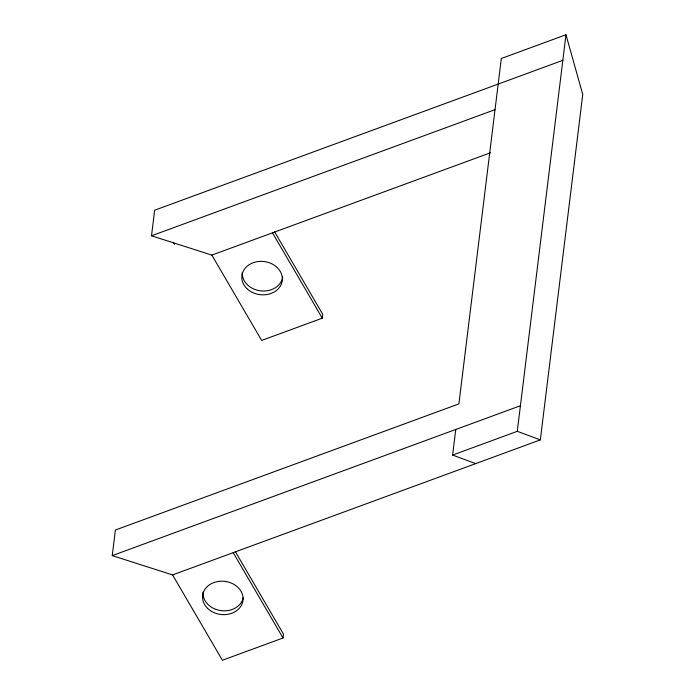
<?xml version="1.0" encoding="UTF-8"?>
<svg xmlns="http://www.w3.org/2000/svg" width="695" height="695" viewBox="0 0 695 695"><rect width="100%" height="100%" fill="white"/><g stroke="black" fill="none" stroke-linecap="round" stroke-linejoin="round"><path stroke-width="1.04" d="M112.242 555.618L115.387 530.033L458.9 403.891L501.312 58.493L565.973 34.75L582.757 94.468L540.345 439.874L172.586 574.913L112.242 555.618L520.425 405.732M490.496 152.778L211.853 255.1L151.51 235.796L154.655 210.211L562.828 60.335M172.586 574.913L222.391 660.25L283.013 637.993L283.482 634.153L235.318 551.63M211.853 255.1L261.659 340.437L322.28 318.171L322.749 314.34L274.586 231.809M475.684 463.617L452.619 455.069L455.764 429.475M452.619 455.069L517.28 431.317L565.973 34.75M151.51 235.796L495.031 109.662M517.28 431.317L540.345 439.874M272.475 232.834L322.28 318.171M173.498 242.503L174.575 244.353M233.199 552.655L283.013 637.993M243.267 597.7A20.329 16.689 7 0 1 220.906 610.601A20.329 16.689 7 0 1 203.053 592.183M282.691 277.027A20.329 16.689 7 0 1 260.703 290.849A20.329 16.689 7 0 1 242.32 272.37M207.57 608.342A20.329 16.689 7 0 0 242.016 604.059A20.329 16.689 7 0 0 218.864 581.35A20.329 16.689 7 0 0 207.57 608.342M246.838 288.529A20.329 16.689 7 0 0 281.284 284.238A20.329 16.689 7 0 0 258.132 261.537A20.329 16.689 7 0 0 246.838 288.529"/></g></svg>
